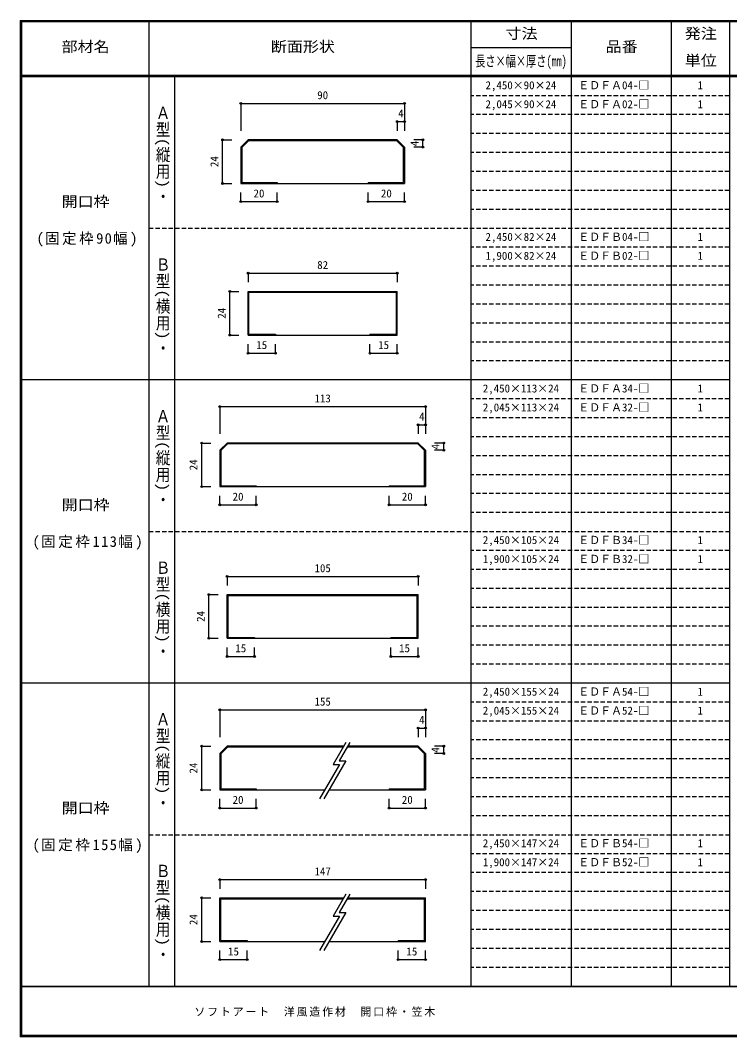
# Model space of a CAD drawing. Units: millimetres at full size, sheet at 1:2. Extents: x -400 to 380, y -287 to 278.
# Drawn here: x -400 to -10, y -280 to 278 of the extents above; entities that cross this region are included whole.
import ezdxf
from ezdxf.enums import TextEntityAlignment as Align

# ---------------------------------------------------------------- set-up
doc = ezdxf.new("R2010")
doc.units = ezdxf.units.MM
doc.header["$LTSCALE"] = 2
doc.header["$PDMODE"] = 32
doc.header["$PDSIZE"] = 1
doc.linetypes.add('DASHED1', pattern=[1.8, 1.2, -0.6])
for name, color, linetype in [('0-4', 3, 'Continuous'), ('0-A', 7, 'Continuous'), ('0-B', 7, 'Continuous'), ('F-1', 7, 'DASHED1'), ('F-A', 7, 'Continuous')]:
    doc.layers.add(name, color=color, linetype=linetype)
doc.styles.add('@ＭＳ ゴシック', font='')
doc.styles.add('ＭＳ ゴシック', font='')
doc.styles.get('@ＭＳ ゴシック').set_extended_font_data('@MS Gothic')
doc.styles.get('ＭＳ ゴシック').set_extended_font_data('MS Gothic')

msp = doc.modelspace()

# ---------------------------------------------------------------- linework, layer by layer
at = {"layer": '0-4'}
for p, q in [((-274.833, 212.667), (-278.833, 208.667)), ((-192.833, 212.667), (-274.833, 212.667)), ((-192.833, 212.667), (-188.833, 208.667)), ((-278.833, 208.667), (-278.833, 188.667)), ((-193.04, 212.167), (-274.626, 212.167)), ((-189.333, 208.46), (-193.04, 212.167)), ((-189.333, 189.167), (-189.333, 208.46)), ((-188.833, 208.667), (-188.833, 188.667)), ((-278.833, 188.667), (-188.833, 188.667)), ((-278.333, 189.167), (-258.833, 189.167)), ((-258.833, 189.167), (-258.833, 188.667)), ((-208.833, 189.167), (-208.833, 188.667)), ((-208.833, 189.167), (-189.333, 189.167)), ((-274.833, 105.333), (-274.833, 129.333)), ((-274.833, 129.333), (-192.833, 129.333)), ((-274.333, 105.833), (-274.333, 128.833)), ((-274.333, 128.833), (-193.333, 128.833)), ((-193.333, 105.833), (-193.333, 128.833)), ((-192.833, 105.333), (-192.833, 129.333)), ((-274.833, 105.333), (-192.833, 105.333)), ((-274.333, 105.833), (-259.833, 105.833)), ((-259.833, 105.833), (-259.833, 105.333)), ((-207.833, 105.833), (-193.333, 105.833)), ((-207.833, 105.833), (-207.833, 105.333)), ((-286.333, 46), (-290.333, 42)), ((-181.333, 46), (-286.333, 46)), ((-181.54, 45.5), (-286.126, 45.5)), ((-181.333, 46), (-177.333, 42)), ((-290.333, 42), (-290.333, 22)), ((-177.333, 42), (-177.333, 22)), ((-289.833, 22.5), (-270.333, 22.5)), ((-270.333, 22.5), (-270.333, 22)), ((-197.333, 22.5), (-197.333, 22)), ((-197.333, 22.5), (-177.833, 22.5)), ((-290.333, 22), (-177.333, 22)), ((-286.333, -61.333), (-286.333, -37.333)), ((-286.333, -37.333), (-181.333, -37.333)), ((-285.833, -60.833), (-285.833, -37.833)), ((-285.833, -37.833), (-181.833, -37.833)), ((-181.833, -60.833), (-181.833, -37.833)), ((-181.333, -61.333), (-181.333, -37.333)), ((-286.333, -61.333), (-181.333, -61.333)), ((-285.833, -60.833), (-271.333, -60.833)), ((-271.333, -60.833), (-271.333, -61.333)), ((-196.333, -60.833), (-196.333, -61.333)), ((-196.333, -60.833), (-181.833, -60.833)), ((-286.333, -120.667), (-290.333, -124.667)), ((-222.354, -120.667), (-286.333, -120.667)), ((-222.642, -121.167), (-286.126, -121.167)), ((-181.54, -121.167), (-220.333, -121.167)), ((-181.333, -120.667), (-220.044, -120.667)), ((-181.333, -120.667), (-177.333, -124.667)), ((-290.333, -124.667), (-290.333, -144.667)), ((-177.333, -124.667), (-177.333, -144.667)), ((-290.333, -144.667), (-232.651, -144.667)), ((-289.833, -144.167), (-270.333, -144.167)), ((-270.333, -144.167), (-270.333, -144.667)), ((-230.342, -144.667), (-177.333, -144.667)), ((-197.333, -144.167), (-197.333, -144.667)), ((-197.333, -144.167), (-177.833, -144.167)), ((-290.333, -228), (-290.333, -204)), ((-290.333, -204), (-222.354, -204)), ((-289.833, -227.5), (-289.833, -204.5)), ((-289.833, -204.5), (-222.642, -204.5)), ((-220.333, -204.5), (-177.833, -204.5)), ((-220.044, -204), (-177.333, -204)), ((-177.833, -227.5), (-177.833, -204.5)), ((-177.333, -228), (-177.333, -204)), ((-290.333, -228), (-232.651, -228)), ((-289.833, -227.5), (-275.333, -227.5)), ((-275.333, -227.5), (-275.333, -228)), ((-230.342, -228), (-177.333, -228)), ((-192.333, -227.5), (-192.333, -228)), ((-192.333, -227.5), (-177.833, -227.5))]:
    msp.add_line(p, q, dxfattribs=at)
for points in [[(-274.626, 212.167), (-278.333, 208.46), (-278.333, 189.167)], [(-286.126, 45.5), (-289.833, 41.793), (-289.833, 22.5)], [(-177.833, 22.5), (-177.833, 41.793), (-181.54, 45.5)], [(-286.126, -121.167), (-289.833, -124.874), (-289.833, -144.167)], [(-177.833, -144.167), (-177.833, -124.874), (-181.54, -121.167)]]:
    msp.add_lwpolyline(points, dxfattribs=at)
at = {"layer": '0-A'}
for p, q in [((-221.199, -118.667), (-228.161, -130.726)), ((-218.89, -118.667), (-224.697, -128.726)), ((-224.602, -130.726), (-235.538, -149.667)), ((-221.138, -128.726), (-233.229, -149.667)), ((-228.161, -130.726), (-224.602, -130.726)), ((-224.697, -128.726), (-221.138, -128.726)), ((-221.199, -202), (-228.161, -214.059)), ((-218.89, -202), (-224.697, -212.059)), ((-221.138, -212.059), (-233.229, -233)), ((-224.697, -212.059), (-221.138, -212.059)), ((-224.602, -214.059), (-235.538, -233)), ((-228.161, -214.059), (-224.602, -214.059))]:
    msp.add_line(p, q, dxfattribs=at)
at = {"layer": '0-B', "color": 4}
for p, q in [((-278.833, 232.667), (-188.833, 232.667)), ((-278.833, 232.667), (-278.833, 217.667)), ((-188.833, 232.667), (-188.833, 217.667)), ((-192.833, 222.667), (-188.833, 222.667)), ((-192.833, 222.667), (-192.833, 217.667)), ((-288.833, 188.667), (-288.833, 212.667)), ((-288.833, 212.667), (-283.833, 212.667)), ((-178.833, 212.667), (-183.833, 212.667)), ((-178.833, 208.667), (-178.833, 212.667)), ((-178.833, 208.667), (-183.833, 208.667)), ((-288.833, 188.667), (-283.833, 188.667)), ((-278.833, 178.667), (-278.833, 183.667)), ((-258.833, 178.667), (-258.833, 183.667)), ((-208.833, 178.667), (-208.833, 183.667)), ((-188.833, 178.667), (-188.833, 183.667)), ((-278.833, 178.667), (-258.833, 178.667)), ((-208.833, 178.667), (-188.833, 178.667)), ((-274.833, 139.333), (-274.833, 134.333)), ((-274.833, 139.333), (-192.833, 139.333)), ((-192.833, 139.333), (-192.833, 134.333)), ((-284.833, 105.333), (-284.833, 129.333)), ((-284.833, 129.333), (-279.833, 129.333)), ((-284.833, 105.333), (-279.833, 105.333)), ((-274.833, 95.333), (-274.833, 100.333)), ((-274.833, 95.333), (-259.833, 95.333)), ((-259.833, 95.333), (-259.833, 100.333)), ((-207.833, 95.333), (-207.833, 100.333)), ((-207.833, 95.333), (-192.833, 95.333)), ((-192.833, 95.333), (-192.833, 100.333)), ((-290.333, 66), (-177.333, 66)), ((-290.333, 66), (-290.333, 51)), ((-177.333, 66), (-177.333, 51)), ((-181.333, 56), (-177.333, 56)), ((-181.333, 56), (-181.333, 51)), ((-300.333, 22), (-300.333, 46)), ((-300.333, 46), (-295.333, 46)), ((-167.333, 46), (-172.333, 46)), ((-167.333, 42), (-167.333, 46)), ((-167.333, 42), (-172.333, 42)), ((-300.333, 22), (-295.333, 22)), ((-290.333, 12), (-290.333, 17)), ((-270.333, 12), (-270.333, 17)), ((-197.333, 12), (-197.333, 17)), ((-177.333, 12), (-177.333, 17)), ((-290.333, 12), (-270.333, 12)), ((-197.333, 12), (-177.333, 12)), ((-286.333, -27.333), (-286.333, -32.333)), ((-286.333, -27.333), (-181.333, -27.333)), ((-181.333, -27.333), (-181.333, -32.333)), ((-296.333, -61.333), (-296.333, -37.333)), ((-296.333, -37.333), (-291.333, -37.333)), ((-296.333, -61.333), (-291.333, -61.333)), ((-286.333, -71.333), (-286.333, -66.333)), ((-271.333, -71.333), (-271.333, -66.333)), ((-196.333, -71.333), (-196.333, -66.333)), ((-181.333, -71.333), (-181.333, -66.333)), ((-286.333, -71.333), (-271.333, -71.333)), ((-196.333, -71.333), (-181.333, -71.333)), ((-290.333, -100.667), (-177.333, -100.667)), ((-290.333, -100.667), (-290.333, -115.667)), ((-177.333, -100.667), (-177.333, -115.667)), ((-181.333, -110.667), (-177.333, -110.667)), ((-181.333, -110.667), (-181.333, -115.667)), ((-300.333, -144.667), (-300.333, -120.667)), ((-300.333, -120.667), (-295.333, -120.667)), ((-167.333, -120.667), (-172.333, -120.667)), ((-167.333, -124.667), (-167.333, -120.667)), ((-167.333, -124.667), (-172.333, -124.667)), ((-300.333, -144.667), (-295.333, -144.667)), ((-290.333, -154.667), (-290.333, -149.667)), ((-270.333, -154.667), (-270.333, -149.667)), ((-197.333, -154.667), (-197.333, -149.667)), ((-177.333, -154.667), (-177.333, -149.667)), ((-290.333, -154.667), (-270.333, -154.667)), ((-197.333, -154.667), (-177.333, -154.667)), ((-290.333, -194), (-177.333, -194)), ((-290.333, -194), (-290.333, -199)), ((-177.333, -194), (-177.333, -199)), ((-300.333, -228), (-300.333, -204)), ((-300.333, -204), (-295.333, -204)), ((-300.333, -228), (-295.333, -228)), ((-290.333, -238), (-290.333, -233)), ((-275.333, -238), (-275.333, -233)), ((-192.333, -238), (-192.333, -233)), ((-177.333, -238), (-177.333, -233)), ((-290.333, -238), (-275.333, -238)), ((-192.333, -238), (-177.333, -238))]:
    msp.add_line(p, q, dxfattribs=at)
at = {"layer": '0-B'}
for p in [(-278.833, 232.667), (-188.833, 232.667), (-192.833, 222.667), (-188.833, 222.667), (-288.833, 212.667), (-178.833, 212.667), (-178.833, 208.667), (-288.833, 188.667), (-278.833, 178.667), (-258.833, 178.667), (-208.833, 178.667), (-188.833, 178.667), (-274.833, 139.333), (-192.833, 139.333), (-284.833, 129.333), (-284.833, 105.333), (-274.833, 95.333), (-259.833, 95.333), (-207.833, 95.333), (-192.833, 95.333), (-290.333, 66), (-177.333, 66), (-181.333, 56), (-177.333, 56), (-300.333, 46), (-167.333, 46), (-167.333, 42), (-300.333, 22), (-290.333, 12), (-270.333, 12), (-197.333, 12), (-177.333, 12), (-286.333, -27.333), (-181.333, -27.333), (-296.333, -37.333), (-296.333, -61.333), (-286.333, -71.333), (-271.333, -71.333), (-196.333, -71.333), (-181.333, -71.333), (-290.333, -100.667), (-177.333, -100.667), (-181.333, -110.667), (-177.333, -110.667), (-300.333, -120.667), (-167.333, -120.667), (-167.333, -124.667), (-300.333, -144.667), (-290.333, -154.667), (-270.333, -154.667), (-197.333, -154.667), (-177.333, -154.667), (-290.333, -194), (-177.333, -194), (-300.333, -204), (-300.333, -228), (-290.333, -238), (-275.333, -238), (-192.333, -238), (-177.333, -238)]:
    msp.add_point(p, dxfattribs=at)
at = {"layer": 'F-1', "color": 6, "linetype": 'Continuous'}
for p, q in [((-400, 278.333), (-400, -280.333)), ((-400, 278), (380, 278)), ((-400, 277.667), (380, 277.667)), ((-399.667, 278.333), (-399.667, -280.333)), ((-399.333, 278.333), (-399.333, -280.333)), ((-10.333, 278.333), (-10.333, -253)), ((380, 248), (-400, 248)), ((380, 247.333), (-400, 247.333)), ((380, -252.667), (-400, -252.667)), ((380, -253), (-400, -253)), ((380, -279.667), (-400, -279.667)), ((380, -280), (-400, -280)), ((380, -280.333), (-400, -280.333))]:
    msp.add_line(p, q, dxfattribs=at)
at = {"layer": 'F-1', "linetype": 'Continuous'}
for p, q in [((-329.333, 278.333), (-329.333, -252.667)), ((-152.333, 278.337), (-152.333, -253)), ((-97.333, 278.337), (-97.333, -253)), ((-42.333, 278.337), (-42.333, -253)), ((-97.333, 263.167), (-152.333, 263.167)), ((-315.333, 247.333), (-315.333, -252.667)), ((-10.333, 80.667), (-399.333, 80.667)), ((-10.333, -86), (-399.333, -86))]:
    msp.add_line(p, q, dxfattribs=at)
at = {"layer": 'F-1'}
for p, q in [((-10.333, 236.917), (-152.333, 236.917)), ((-10.333, 226.5), (-152.333, 226.5)), ((-10.333, 216.083), (-152.333, 216.083)), ((-10.333, 205.667), (-152.333, 205.667)), ((-10.333, 195.25), (-152.333, 195.25)), ((-10.333, 184.833), (-152.333, 184.833)), ((-10.333, 174.417), (-152.333, 174.417)), ((-329.333, 164), (-10.333, 164)), ((-10.333, 153.583), (-152.333, 153.583)), ((-10.333, 143.167), (-152.333, 143.167)), ((-10.333, 132.75), (-152.333, 132.75)), ((-10.333, 122.333), (-152.333, 122.333)), ((-10.333, 111.917), (-152.333, 111.917)), ((-10.333, 101.5), (-152.333, 101.5)), ((-10.333, 91.083), (-152.333, 91.083)), ((-10.333, 70.25), (-152.333, 70.25)), ((-10.333, 59.833), (-152.333, 59.833)), ((-10.333, 49.417), (-152.333, 49.417)), ((-10.333, 39), (-152.333, 39)), ((-10.333, 28.583), (-152.333, 28.583)), ((-10.333, 18.167), (-152.333, 18.167)), ((-10.333, 7.75), (-152.333, 7.75)), ((-329.333, -2.667), (-10.333, -2.667)), ((-10.333, -13.083), (-152.333, -13.083)), ((-10.333, -23.5), (-152.333, -23.5)), ((-10.333, -33.917), (-152.333, -33.917)), ((-10.333, -44.333), (-152.333, -44.333)), ((-10.333, -54.75), (-152.333, -54.75)), ((-10.333, -65.167), (-152.333, -65.167)), ((-10.333, -75.583), (-152.333, -75.583)), ((-10.333, -96.417), (-152.333, -96.417)), ((-10.333, -106.833), (-152.333, -106.833)), ((-10.333, -117.25), (-152.333, -117.25)), ((-10.333, -127.667), (-152.333, -127.667)), ((-10.333, -138.083), (-152.333, -138.083)), ((-10.333, -148.5), (-152.333, -148.5)), ((-10.333, -158.917), (-152.333, -158.917)), ((-329.333, -169.333), (-10.333, -169.333)), ((-10.333, -179.75), (-152.333, -179.75)), ((-10.333, -190.167), (-152.333, -190.167)), ((-10.333, -200.583), (-152.333, -200.583)), ((-10.333, -211), (-152.333, -211)), ((-10.333, -221.417), (-152.333, -221.417)), ((-10.333, -231.833), (-152.333, -231.833)), ((-10.333, -242.25), (-152.333, -242.25))]:
    msp.add_line(p, q, dxfattribs=at)
at = {"layer": 'F-1', "color": 6, "linetype": 'Continuous'}
msp.add_lwpolyline([(-400, 278.333), (380, 278.333), (380, -280.333)], dxfattribs=at)

# ---------------------------------------------------------------- texts
at = {"layer": '0-A', "style": 'ＭＳ ゴシック'}
for s, p in [('2,450×90×24', (-144.333, 239.125)), ('ＥＤＦＡ04-□', (-93.333, 239.125)), ('1', (-27.833, 239.125)), ('ＥＤＦＡ02-□', (-93.333, 228.708)), ('2,045×90×24', (-144.333, 228.708)), ('1', (-27.833, 228.708)), ('2,450×82×24', (-144.333, 155.792)), ('ＥＤＦＢ04-□', (-93.333, 155.792)), ('1', (-27.833, 155.792)), ('1,900×82×24', (-144.333, 145.375)), ('ＥＤＦＢ02-□', (-93.333, 145.375)), ('1', (-27.833, 145.375)), ('ＥＤＦＡ34-□', (-93.333, 72.458)), ('2,450×113×24', (-145.833, 72.458)), ('1', (-27.833, 72.458)), ('2,045×113×24', (-145.833, 62.042)), ('ＥＤＦＡ32-□', (-93.333, 62.042)), ('1', (-27.833, 62.042)), ('2,450×105×24', (-145.833, -10.875)), ('ＥＤＦＢ34-□', (-93.333, -10.875)), ('1', (-27.833, -10.875)), ('1,900×105×24', (-145.833, -21.292)), ('ＥＤＦＢ32-□', (-93.333, -21.292)), ('1', (-27.833, -21.292)), ('2,450×155×24', (-145.833, -94.208)), ('ＥＤＦＡ54-□', (-93.333, -94.208)), ('1', (-27.833, -94.208)), ('2,045×155×24', (-145.833, -104.625)), ('ＥＤＦＡ52-□', (-93.333, -104.625)), ('1', (-27.833, -104.625)), ('2,450×147×24', (-145.833, -177.542)), ('ＥＤＦＢ54-□', (-93.333, -177.542)), ('1', (-27.833, -177.542)), ('1,900×147×24', (-145.833, -187.958)), ('ＥＤＦＢ52-□', (-93.333, -187.958)), ('1', (-27.833, -187.958))]:
    msp.add_text(s, height=4.399, dxfattribs=at).set_placement(p, align=Align.BOTTOM_LEFT)
at = {"layer": '0-A', "style": '@ＭＳ ゴシック', "width": 1.15}
for s, p in [('Ａ型(縦用)・', (-326.333, 232.167)), ('Ｂ型(横用)・', (-326.333, 148.833)), ('Ａ型(縦用)・', (-326.333, 65.5)), ('Ｂ型(横用)・', (-326.333, -17.833)), ('Ａ型(縦用)・', (-326.333, -101.167)), ('Ｂ型(横用)・', (-326.333, -184.5))]:
    msp.add_text(s, height=5.865, rotation=270, dxfattribs=at).set_placement(p, align=Align.BOTTOM_LEFT)
at = {"layer": '0-A', "style": 'ＭＳ ゴシック', "width": 1.1}
for p in [(-377.333, 174), (-377.333, 7.333), (-377.333, -159.333)]:
    msp.add_text('開口枠', height=5.865, dxfattribs=at).set_placement(p, align=Align.BOTTOM_LEFT)
at = {"layer": '0-A', "char_height": 5.865, "attachment_point": 7, "style": 'ＭＳ ゴシック'}
for s, insert in [('\\T1.17;(固定枠90幅)', (-391.083, 154)), ('\\T1.18;(固定枠113幅)', (-393.333, -12.667)), ('\\T1.18;(固定枠155幅)', (-393.333, -179.333))]:
    msp.add_mtext(s, dxfattribs=dict(at, insert=insert))
at = {"layer": '0-B', "style": 'ＭＳ ゴシック'}
for s, p in [('90', (-236.833, 233.667)), ('4', (-192.333, 223.667)), ('20', (-271.833, 179.667)), ('20', (-201.833, 179.667)), ('82', (-236.833, 140.333)), ('15', (-270.333, 96.333)), ('15', (-203.333, 96.333)), ('113', (-238.333, 67)), ('4', (-180.833, 57)), ('20', (-283.333, 13)), ('20', (-190.333, 13)), ('105', (-238.333, -26.333)), ('15', (-281.833, -70.333)), ('15', (-191.833, -70.333)), ('155', (-238.333, -99.667)), ('4', (-180.833, -109.667)), ('20', (-283.333, -153.667)), ('20', (-190.333, -153.667)), ('147', (-238.333, -193)), ('15', (-285.833, -237)), ('15', (-187.833, -237))]:
    msp.add_text(s, height=4.399, dxfattribs=at).set_placement(p, align=Align.BOTTOM_LEFT)
for s, p in [('4', (-179.833, 209.167)), ('24', (-289.833, 197.667)), ('24', (-285.833, 114.333)), ('4', (-168.333, 42.5)), ('24', (-301.333, 31)), ('24', (-297.333, -52.333)), ('4', (-168.333, -124.167)), ('24', (-301.333, -135.667)), ('24', (-301.333, -219))]:
    msp.add_text(s, height=4.399, rotation=90, dxfattribs=at).set_placement(p, align=Align.BOTTOM_LEFT)
at = {"layer": 'F-A', "style": 'ＭＳ ゴシック'}
for s, width, p in [('寸法', 1.1, (-133.333, 266.417)), ('発注', 1.1, (-34.833, 266.417)), ('部材名', 1.1, (-377.333, 259.167)), ('断面形状', 1.1, (-262.333, 259.167)), ('品番', 1.1, (-78.333, 259.167)), ('長さ×幅×厚さ(㎜)', 0.7, (-150.033, 251.25)), ('単位', 1.1, (-34.833, 251.583))]:
    msp.add_text(s, height=5.865, dxfattribs=dict(at, width=width)).set_placement(p, align=Align.BOTTOM_LEFT)
at = {"layer": 'F-A', "insert": (-304.336, -269.333), "char_height": 4.399, "attachment_point": 7, "style": 'ＭＳ ゴシック'}
msp.add_mtext('\\T1.17;ソフトアート\u3000洋風造作材\u3000開口枠・笠木', dxfattribs=at)

doc.saveas('drawing.dxf')
